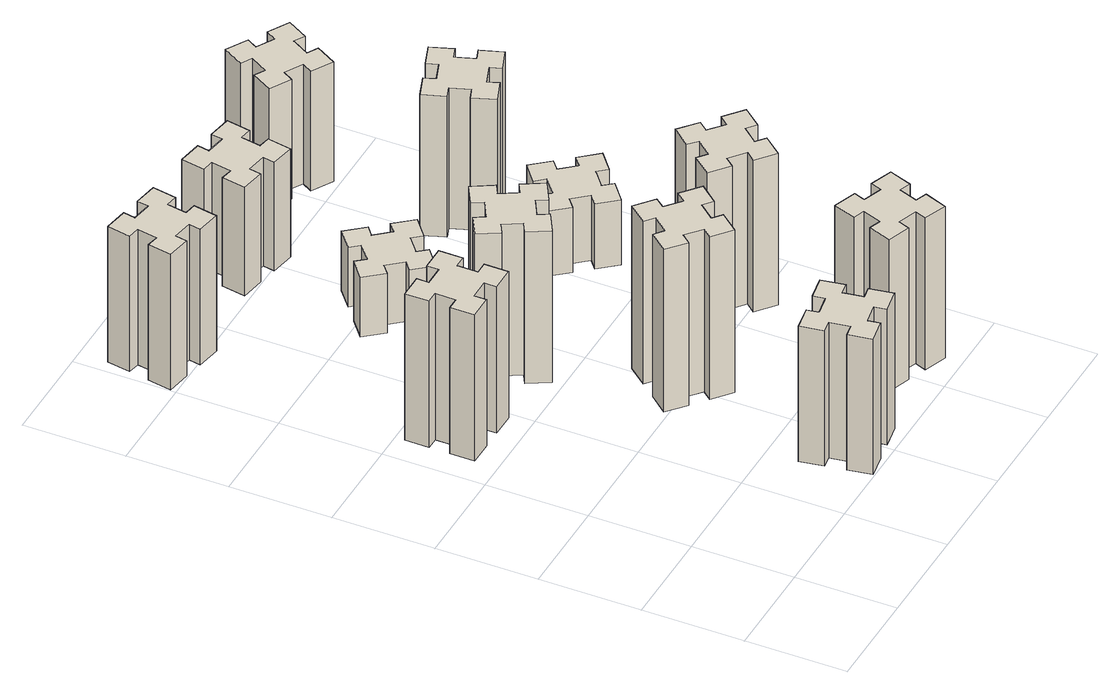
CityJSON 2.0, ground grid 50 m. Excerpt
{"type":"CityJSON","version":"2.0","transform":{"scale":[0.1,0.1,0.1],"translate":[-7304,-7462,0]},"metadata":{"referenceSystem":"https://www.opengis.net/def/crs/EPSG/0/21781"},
"CityObjects":{
"building1":{"type":"Building","attributes":{"class":"1000","function":"1000","usage":"1000","yearOfConstruction":2016,"roofType":"1000","measuredHeight":81,"storeysAboveGround":30,"storeysBelowGround":0},"geometry":[{"type":"Solid","lod":"1","boundaries":[[[[0,1,2,3,4,5,6,7,8,9,10,11,12,13,14,15,16,17,18,19]],[[17,16,20,21]],[[16,15,22,20]],[[15,14,23,22]],[[14,13,24,23]],[[13,12,25,24]],[[12,11,26,25]],[[11,10,27,26]],[[10,9,28,27]],[[9,8,29,28]],[[8,7,30,29]],[[7,6,31,30]],[[6,5,32,31]],[[5,4,33,32]],[[4,3,34,33]],[[3,2,35,34]],[[2,1,36,35]],[[1,0,37,36]],[[0,19,38,37]],[[19,18,39,38]],[[18,17,21,39]],[[24,25,26,27,28,29,30,31,32,33,34,35,36,37,38,39,21,20,22,23]]]]}]},
"building2":{"type":"Building","attributes":{"class":"1000","function":"1000","usage":"1000","yearOfConstruction":2016,"roofType":"1000","measuredHeight":75,"storeysAboveGround":30,"storeysBelowGround":0},"geometry":[{"type":"Solid","lod":"1","boundaries":[[[[40,41,42,43,44,45,46,47,48,49,50,51,52,53,54,55,56,57,58,59]],[[57,56,60,61]],[[56,55,62,60]],[[55,54,63,62]],[[54,53,64,63]],[[53,52,65,64]],[[52,51,66,65]],[[51,50,67,66]],[[50,49,68,67]],[[49,48,69,68]],[[48,47,70,69]],[[47,46,71,70]],[[46,45,72,71]],[[45,44,73,72]],[[44,43,74,73]],[[43,42,75,74]],[[42,41,76,75]],[[41,40,77,76]],[[40,59,78,77]],[[59,58,79,78]],[[58,57,61,79]],[[64,65,66,67,68,69,70,71,72,73,74,75,76,77,78,79,61,60,62,63]]]]}]},
"building3":{"type":"Building","attributes":{"class":"1000","function":"1000","usage":"1000","yearOfConstruction":2016,"roofType":"1000","measuredHeight":75,"storeysAboveGround":30,"storeysBelowGround":0},"geometry":[{"type":"Solid","lod":"1","boundaries":[[[[80,81,82,83,84,85,86,87,88,89,90,91,92,93,94,95,96,97,98,99]],[[97,96,100,101]],[[96,95,102,100]],[[95,94,103,102]],[[94,93,104,103]],[[93,92,105,104]],[[92,91,106,105]],[[91,90,107,106]],[[90,89,108,107]],[[89,88,109,108]],[[88,87,110,109]],[[87,86,111,110]],[[86,85,112,111]],[[85,84,113,112]],[[84,83,114,113]],[[83,82,115,114]],[[82,81,116,115]],[[81,80,117,116]],[[80,99,118,117]],[[99,98,119,118]],[[98,97,101,119]],[[104,105,106,107,108,109,110,111,112,113,114,115,116,117,118,119,101,100,102,103]]]]}]},
"building4":{"type":"Building","attributes":{"class":"1000","function":"1000","usage":"1000","yearOfConstruction":2016,"roofType":"1000","measuredHeight":90,"storeysAboveGround":30,"storeysBelowGround":0},"geometry":[{"type":"Solid","lod":"1","boundaries":[[[[120,121,122,123,124,125,126,127,128,129,130,131,132,133,134,135,136,137,138,139]],[[137,136,140,141]],[[136,135,142,140]],[[135,134,143,142]],[[134,133,144,143]],[[133,132,145,144]],[[132,131,146,145]],[[131,130,147,146]],[[130,129,148,147]],[[129,128,149,148]],[[128,127,150,149]],[[127,126,151,150]],[[126,125,152,151]],[[125,124,153,152]],[[124,123,154,153]],[[123,122,155,154]],[[122,121,156,155]],[[121,120,157,156]],[[120,139,158,157]],[[139,138,159,158]],[[138,137,141,159]],[[144,145,146,147,148,149,150,151,152,153,154,155,156,157,158,159,141,140,142,143]]]]}]},
"building5":{"type":"Building","attributes":{"class":"1000","function":"1000","usage":"1000","yearOfConstruction":2016,"roofType":"1000","measuredHeight":84,"storeysAboveGround":30,"storeysBelowGround":0},"geometry":[{"type":"Solid","lod":"1","boundaries":[[[[160,161,162,163,164,165,166,167,168,169,170,171,172,173,174,175,176,177,178,179]],[[177,176,180,181]],[[176,175,182,180]],[[175,174,183,182]],[[174,173,184,183]],[[173,172,185,184]],[[172,171,186,185]],[[171,170,187,186]],[[170,169,188,187]],[[169,168,189,188]],[[168,167,190,189]],[[167,166,191,190]],[[166,165,192,191]],[[165,164,193,192]],[[164,163,194,193]],[[163,162,195,194]],[[162,161,196,195]],[[161,160,197,196]],[[160,179,198,197]],[[179,178,199,198]],[[178,177,181,199]],[[184,185,186,187,188,189,190,191,192,193,194,195,196,197,198,199,181,180,182,183]]]]}]},
"building6":{"type":"Building","attributes":{"class":"1000","function":"1000","usage":"1000","yearOfConstruction":2016,"roofType":"1000","measuredHeight":33,"storeysAboveGround":30,"storeysBelowGround":0},"geometry":[{"type":"Solid","lod":"1","boundaries":[[[[200,201,202,203,204,205,206,207,208,209,210,211,212,213,214,215,216,217,218,219]],[[217,216,220,221]],[[216,215,222,220]],[[215,214,223,222]],[[214,213,224,223]],[[213,212,225,224]],[[212,211,226,225]],[[211,210,227,226]],[[210,209,228,227]],[[209,208,229,228]],[[208,207,230,229]],[[207,206,231,230]],[[206,205,232,231]],[[205,204,233,232]],[[204,203,234,233]],[[203,202,235,234]],[[202,201,236,235]],[[201,200,237,236]],[[200,219,238,237]],[[219,218,239,238]],[[218,217,221,239]],[[224,225,226,227,228,229,230,231,232,233,234,235,236,237,238,239,221,220,222,223]]]]}]},
"building7":{"type":"Building","attributes":{"class":"1000","function":"1000","usage":"1000","yearOfConstruction":2016,"roofType":"1000","measuredHeight":84,"storeysAboveGround":30,"storeysBelowGround":0},"geometry":[{"type":"Solid","lod":"1","boundaries":[[[[240,241,242,243,244,245,246,247,248,249,250,251,252,253,254,255,256,257,258,259]],[[257,256,260,261]],[[256,255,262,260]],[[255,254,263,262]],[[254,253,264,263]],[[253,252,265,264]],[[252,251,266,265]],[[251,250,267,266]],[[250,249,268,267]],[[249,248,269,268]],[[248,247,270,269]],[[247,246,271,270]],[[246,245,272,271]],[[245,244,273,272]],[[244,243,274,273]],[[243,242,275,274]],[[242,241,276,275]],[[241,240,277,276]],[[240,259,278,277]],[[259,258,279,278]],[[258,257,261,279]],[[264,265,266,267,268,269,270,271,272,273,274,275,276,277,278,279,261,260,262,263]]]]}]},
"building8":{"type":"Building","attributes":{"class":"1000","function":"1000","usage":"1000","yearOfConstruction":2016,"roofType":"1000","measuredHeight":60,"storeysAboveGround":30,"storeysBelowGround":0},"geometry":[{"type":"Solid","lod":"1","boundaries":[[[[280,281,282,283,284,285,286,287,288,289,290,291,292,293,294,295,296,297,298,299]],[[297,296,300,301]],[[296,295,302,300]],[[295,294,303,302]],[[294,293,304,303]],[[293,292,305,304]],[[292,291,306,305]],[[291,290,307,306]],[[290,289,308,307]],[[289,288,309,308]],[[288,287,310,309]],[[287,286,311,310]],[[286,285,312,311]],[[285,284,313,312]],[[284,283,314,313]],[[283,282,315,314]],[[282,281,316,315]],[[281,280,317,316]],[[280,299,318,317]],[[299,298,319,318]],[[298,297,301,319]],[[304,305,306,307,308,309,310,311,312,313,314,315,316,317,318,319,301,300,302,303]]]]}]},
"building9":{"type":"Building","attributes":{"class":"1000","function":"1000","usage":"1000","yearOfConstruction":2016,"roofType":"1000","measuredHeight":84,"storeysAboveGround":30,"storeysBelowGround":0},"geometry":[{"type":"Solid","lod":"1","boundaries":[[[[320,321,322,323,324,325,326,327,328,329,330,331,332,333,334,335,336,337,338,339]],[[337,336,340,341]],[[336,335,342,340]],[[335,334,343,342]],[[334,333,344,343]],[[333,332,345,344]],[[332,331,346,345]],[[331,330,347,346]],[[330,329,348,347]],[[329,328,349,348]],[[328,327,350,349]],[[327,326,351,350]],[[326,325,352,351]],[[325,324,353,352]],[[324,323,354,353]],[[323,322,355,354]],[[322,321,356,355]],[[321,320,357,356]],[[320,339,358,357]],[[339,338,359,358]],[[338,337,341,359]],[[344,345,346,347,348,349,350,351,352,353,354,355,356,357,358,359,341,340,342,343]]]]}]},
"building10":{"type":"Building","attributes":{"class":"1000","function":"1000","usage":"1000","yearOfConstruction":2016,"roofType":"1000","measuredHeight":36,"storeysAboveGround":30,"storeysBelowGround":0},"geometry":[{"type":"Solid","lod":"1","boundaries":[[[[360,361,362,363,364,365,366,367,368,369,370,371,372,373,374,375,376,377,378,379]],[[377,376,380,381]],[[376,375,382,380]],[[375,374,383,382]],[[374,373,384,383]],[[373,372,385,384]],[[372,371,386,385]],[[371,370,387,386]],[[370,369,388,387]],[[369,368,389,388]],[[368,367,390,389]],[[367,366,391,390]],[[366,365,392,391]],[[365,364,393,392]],[[364,363,394,393]],[[363,362,395,394]],[[362,361,396,395]],[[361,360,397,396]],[[360,379,398,397]],[[379,378,399,398]],[[378,377,381,399]],[[384,385,386,387,388,389,390,391,392,393,394,395,396,397,398,399,381,380,382,383]]]]}]},
"building11":{"type":"Building","attributes":{"class":"1000","function":"1000","usage":"1000","yearOfConstruction":2016,"roofType":"1000","measuredHeight":78,"storeysAboveGround":30,"storeysBelowGround":0},"geometry":[{"type":"Solid","lod":"1","boundaries":[[[[400,401,402,403,404,405,406,407,408,409,410,411,412,413,414,415,416,417,418,419]],[[417,416,420,421]],[[416,415,422,420]],[[415,414,423,422]],[[414,413,424,423]],[[413,412,425,424]],[[412,411,426,425]],[[411,410,427,426]],[[410,409,428,427]],[[409,408,429,428]],[[408,407,430,429]],[[407,406,431,430]],[[406,405,432,431]],[[405,404,433,432]],[[404,403,434,433]],[[403,402,435,434]],[[402,401,436,435]],[[401,400,437,436]],[[400,419,438,437]],[[419,418,439,438]],[[418,417,421,439]],[[424,425,426,427,428,429,430,431,432,433,434,435,436,437,438,439,421,420,422,423]]]]}]},
"building12":{"type":"Building","attributes":{"class":"1000","function":"1000","usage":"1000","yearOfConstruction":2016,"roofType":"1000","measuredHeight":66,"storeysAboveGround":30,"storeysBelowGround":0},"geometry":[{"type":"Solid","lod":"1","boundaries":[[[[440,441,442,443,444,445,446,447,448,449,450,451,452,453,454,455,456,457,458,459]],[[457,456,460,461]],[[456,455,462,460]],[[455,454,463,462]],[[454,453,464,463]],[[453,452,465,464]],[[452,451,466,465]],[[451,450,467,466]],[[450,449,468,467]],[[449,448,469,468]],[[448,447,470,469]],[[447,446,471,470]],[[446,445,472,471]],[[445,444,473,472]],[[444,443,474,473]],[[443,442,475,474]],[[442,441,476,475]],[[441,440,477,476]],[[440,459,478,477]],[[459,458,479,478]],[[458,457,461,479]],[[464,465,466,467,468,469,470,471,472,473,474,475,476,477,478,479,461,460,462,463]]]]}]}
},
"vertices":[
[195,1835,0],[195,1735,0],[135,1735,0],[135,1615,0],[255,1615,0],[255,1675,0],[355,1675,0],[355,1615,0],[475,1615,0],[475,1735,0],[415,1735,0],[415,1835,0],[475,1835,0],[475,1955,0],[355,1955,0],[355,1895,0],[255,1895,0],[255,1955,0],[135,1955,0],[135,1835,0],[255,1895,810],[255,1955,810],[355,1895,810],[355,1955,810],[475,1955,810],[475,1835,810],[415,1835,810],[415,1735,810],[475,1735,810],[475,1615,810],[355,1615,810],[355,1675,810],[255,1675,810],[255,1615,810],[135,1615,810],[135,1735,810],[195,1735,810],[195,1835,810],[135,1835,810],[135,1955,810],
[1062,175,0],[1045,274,0],[1104,284,0],[1083,402,0],[965,381,0],[975,322,0],[877,305,0],[867,364,0],[748,343,0],[769,225,0],[828,235,0],[846,137,0],[787,127,0],[807,8,0],[926,29,0],[915,88,0],[1014,106,0],[1024,47,0],[1142,67,0],[1121,186,0],[1014,106,750],[1024,47,750],[915,88,750],[926,29,750],[807,8,750],[787,127,750],[846,137,750],[828,235,750],[769,225,750],[748,343,750],[867,364,750],[877,305,750],[975,322,750],[965,381,750],[1083,402,750],[1104,284,750],[1045,274,750],[1062,175,750],[1121,186,750],[1142,67,750],
[305,3097,0],[322,3195,0],[381,3185,0],[402,3303,0],[284,3324,0],[274,3265,0],[175,3282,0],[186,3341,0],[67,3362,0],[47,3244,0],[106,3234,0],[88,3135,0],[29,3146,0],[8,3027,0],[127,3007,0],[137,3066,0],[235,3048,0],[225,2989,0],[343,2968,0],[364,3087,0],[235,3048,750],[225,2989,750],[137,3066,750],[127,3007,750],[8,3027,750],[29,3146,750],[88,3135,750],[106,3234,750],[47,3244,750],[67,3362,750],[186,3341,750],[175,3282,750],[274,3265,750],[284,3324,750],[402,3303,750],[381,3185,750],[322,3195,750],[305,3097,750],[364,3087,750],[343,2968,750],
[1097,936,0],[1162,1013,0],[1208,974,0],[1285,1066,0],[1193,1143,0],[1154,1097,0],[1078,1162,0],[1116,1208,0],[1024,1285,0],[947,1193,0],[993,1154,0],[929,1078,0],[883,1116,0],[806,1024,0],[898,947,0],[936,993,0],[1013,929,0],[974,883,0],[1066,806,0],[1143,898,0],[1013,929,900],[974,883,900],[936,993,900],[898,947,900],[806,1024,900],[883,1116,900],[929,1078,900],[993,1154,900],[947,1193,900],[1024,1285,900],[1116,1208,900],[1078,1162,900],[1154,1097,900],[1193,1143,900],[1285,1066,900],[1208,974,900],[1162,1013,900],[1097,936,900],[1143,898,900],[1066,806,900],
[725,1774,0],[775,1687,0],[723,1657,0],[783,1553,0],[887,1613,0],[857,1665,0],[944,1715,0],[974,1663,0],[1078,1723,0],[1018,1827,0],[966,1797,0],[916,1884,0],[968,1914,0],[908,2018,0],[804,1958,0],[834,1906,0],[747,1856,0],[717,1908,0],[613,1848,0],[673,1744,0],[747,1856,840],[717,1908,840],[834,1906,840],[804,1958,840],[908,2018,840],[968,1914,840],[916,1884,840],[966,1797,840],[1018,1827,840],[1078,1723,840],[974,1663,840],[944,1715,840],[857,1665,840],[887,1613,840],[783,1553,840],[723,1657,840],[775,1687,840],[725,1774,840],[673,1744,840],[613,1848,840],
[829,2393,0],[893,2316,0],[847,2278,0],[924,2186,0],[1016,2263,0],[978,2309,0],[1054,2373,0],[1093,2327,0],[1185,2404,0],[1108,2496,0],[1062,2458,0],[997,2534,0],[1043,2573,0],[966,2665,0],[874,2588,0],[913,2542,0],[836,2477,0],[798,2523,0],[706,2446,0],[783,2354,0],[836,2477,330],[798,2523,330],[913,2542,330],[874,2588,330],[966,2665,330],[1043,2573,330],[997,2534,330],[1062,2458,330],[1108,2496,330],[1185,2404,330],[1093,2327,330],[1054,2373,330],[978,2309,330],[1016,2263,330],[924,2186,330],[847,2278,330],[893,2316,330],[829,2393,330],[783,2354,330],[706,2446,330],
[1672,221,0],[1706,315,0],[1762,294,0],[1803,407,0],[1690,448,0],[1670,392,0],[1576,426,0],[1597,482,0],[1484,523,0],[1443,410,0],[1499,390,0],[1465,296,0],[1409,317,0],[1367,204,0],[1480,163,0],[1501,219,0],[1595,185,0],[1574,129,0],[1687,87,0],[1728,200,0],[1595,185,840],[1574,129,840],[1501,219,840],[1480,163,840],[1367,204,840],[1409,317,840],[1465,296,840],[1499,390,840],[1443,410,840],[1484,523,840],[1597,482,840],[1576,426,840],[1670,392,840],[1690,448,840],[1803,407,840],[1762,294,840],[1706,315,840],[1672,221,840],[1728,200,840],[1687,87,840],
[1045,3097,0],[1062,3195,0],[1121,3185,0],[1142,3303,0],[1024,3324,0],[1014,3265,0],[915,3282,0],[926,3341,0],[807,3362,0],[787,3244,0],[846,3234,0],[828,3135,0],[769,3146,0],[748,3027,0],[867,3007,0],[877,3066,0],[975,3048,0],[965,2989,0],[1083,2968,0],[1104,3087,0],[975,3048,600],[965,2989,600],[877,3066,600],[867,3007,600],[748,3027,600],[769,3146,600],[828,3135,600],[846,3234,600],[787,3244,600],[807,3362,600],[926,3341,600],[915,3282,600],[1014,3265,600],[1024,3324,600],[1142,3303,600],[1121,3185,600],[1062,3195,600],[1045,3097,600],[1104,3087,600],[1083,2968,600],
[1633,1254,0],[1569,1178,0],[1523,1216,0],[1446,1124,0],[1538,1047,0],[1576,1093,0],[1653,1029,0],[1614,983,0],[1706,906,0],[1783,998,0],[1737,1036,0],[1802,1113,0],[1848,1074,0],[1925,1166,0],[1833,1243,0],[1794,1197,0],[1718,1262,0],[1756,1308,0],[1664,1385,0],[1587,1293,0],[1718,1262,840],[1756,1308,840],[1794,1197,840],[1833,1243,840],[1925,1166,840],[1848,1074,840],[1802,1113,840],[1737,1036,840],[1783,998,840],[1706,906,840],[1614,983,840],[1653,1029,840],[1576,1093,840],[1538,1047,840],[1446,1124,840],[1523,1216,840],[1569,1178,840],[1633,1254,840],[1587,1293,840],[1664,1385,840],
[1569,1853,0],[1633,1776,0],[1587,1738,0],[1664,1646,0],[1756,1723,0],[1718,1769,0],[1794,1833,0],[1833,1787,0],[1925,1864,0],[1848,1956,0],[1802,1918,0],[1737,1994,0],[1783,2033,0],[1706,2125,0],[1614,2048,0],[1653,2002,0],[1576,1937,0],[1538,1983,0],[1446,1906,0],[1523,1814,0],[1576,1937,360],[1538,1983,360],[1653,2002,360],[1614,2048,360],[1706,2125,360],[1783,2033,360],[1737,1994,360],[1802,1918,360],[1848,1956,360],[1925,1864,360],[1833,1787,360],[1794,1833,360],[1718,1769,360],[1756,1723,360],[1664,1646,360],[1587,1738,360],[1633,1776,360],[1569,1853,360],[1523,1814,360],[1446,1906,360],
[1676,2305,0],[1770,2339,0],[1790,2283,0],[1903,2324,0],[1862,2437,0],[1806,2416,0],[1772,2510,0],[1828,2530,0],[1787,2643,0],[1674,2602,0],[1695,2546,0],[1601,2512,0],[1580,2568,0],[1467,2527,0],[1509,2414,0],[1565,2435,0],[1599,2341,0],[1543,2320,0],[1584,2207,0],[1697,2249,0],[1599,2341,780],[1543,2320,780],[1565,2435,780],[1509,2414,780],[1467,2527,780],[1580,2568,780],[1601,2512,780],[1695,2546,780],[1674,2602,780],[1787,2643,780],[1828,2530,780],[1772,2510,780],[1806,2416,780],[1862,2437,780],[1903,2324,780],[1790,2283,780],[1770,2339,780],[1676,2305,780],[1697,2249,780],[1584,2207,780],
[1487,3195,0],[1574,3145,0],[1544,3093,0],[1648,3033,0],[1708,3137,0],[1656,3167,0],[1706,3254,0],[1758,3224,0],[1818,3328,0],[1714,3388,0],[1684,3336,0],[1597,3386,0],[1627,3438,0],[1523,3498,0],[1463,3394,0],[1515,3364,0],[1465,3277,0],[1413,3307,0],[1353,3203,0],[1457,3143,0],[1465,3277,660],[1413,3307,660],[1515,3364,660],[1463,3394,660],[1523,3498,660],[1627,3438,660],[1597,3386,660],[1684,3336,660],[1714,3388,660],[1818,3328,660],[1758,3224,660],[1706,3254,660],[1656,3167,660],[1708,3137,660],[1648,3033,660],[1544,3093,660],[1574,3145,660],[1487,3195,660],[1457,3143,660],[1353,3203,660]
]}
